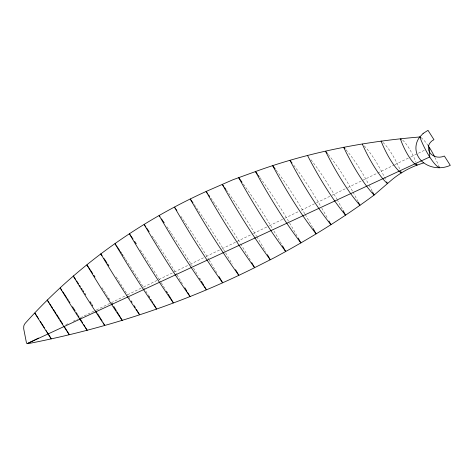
<?xml version="1.0" encoding="UTF-8"?>
<svg xmlns="http://www.w3.org/2000/svg" width="474" height="474" viewBox="0 0 474 474"><rect width="100%" height="100%" fill="white"/><g stroke="black" fill="none" stroke-linecap="round" stroke-linejoin="round"><path stroke-width="0.36" stroke-dasharray="2.37 1.78" d="M65.862 324.809L69.186 323.191M73.18 321.254L77.831 318.984M80.491 317.693L93.787 311.217M96.447 309.925L127.032 295.035M127.696 294.709L142.988 287.268M143.652 286.942L158.28 279.826M158.944 279.5L173.573 272.378M174.236 272.058L189.529 264.611M190.192 264.291L203.488 257.815M206.149 256.523L221.441 249.075M222.105 248.755L252.689 233.866M253.353 233.54L268.645 226.098M269.309 225.772L283.938 218.65M284.601 218.33L298.567 211.534M301.227 210.237L315.85 203.115M316.514 202.795L331.142 195.673M331.806 195.347L347.098 187.905M347.762 187.58L394.303 164.928M394.972 164.602L410.259 157.161M410.928 156.835L425.551 149.713M364.216 145.885A47.252 11.18 64.6 0 1 384.141 176.47M384.438 177.063A47.252 11.18 64.6 0 1 386.144 180.653M345.99 149.79A70.128 16.596 64.6 0 1 368.559 184.096M369.187 185.287A70.128 16.596 64.6 0 1 372.291 191.366M421.131 137.715A27.64 6.541 64.6 0 1 427.714 145.026M434.925 157.392A27.64 6.541 64.6 0 1 438.646 165.722M402.675 140.209A21.674 5.131 64.6 0 1 415.982 162.179M382.956 142.449A31.112 7.365 64.6 0 1 399.89 169.408M328.281 154.5A92.193 21.816 64.6 0 1 352.745 191.626M353.065 192.201A92.193 21.816 64.6 0 1 358.101 201.681M310.991 159.744A117.096 27.705 64.6 0 1 336.789 199.015M337.144 199.643A117.096 27.705 64.6 0 1 342.394 209.206M276.146 170.207A168.969 39.982 64.6 0 1 304.889 213.946M305.256 214.574A168.969 39.982 64.6 0 1 312.49 227.295M194.251 204.661A293.916 69.548 64.6 0 1 198.274 210.438M198.677 211.025A293.916 69.548 64.6 0 1 225.221 252.215M225.588 252.826A293.916 69.548 64.6 0 1 232.224 263.953M180.837 216.239A314.084 74.317 64.6 0 1 208.756 259.379M209.123 259.983A314.084 74.317 64.6 0 1 217.157 273.409M166.961 226.833A331.681 78.483 64.6 0 1 170.895 232.657M171.286 233.244A331.681 78.483 64.6 0 1 192.071 265.754M193.511 268.1A331.681 78.483 64.6 0 1 198.173 275.827M152.154 236.117A345.368 81.724 64.6 0 1 155.585 241.23M155.97 241.799A345.368 81.724 64.6 0 1 176.648 274.185M177.033 274.807A345.368 81.724 64.6 0 1 182.389 283.648M140.334 249.881A356.229 84.295 64.6 0 1 160.911 282.113M161.279 282.711A356.229 84.295 64.6 0 1 165.687 289.958M123.862 256.724A361.686 85.587 64.6 0 1 125.403 259.041M125.788 259.622A361.686 85.587 64.6 0 1 148.321 295.183M116.201 276.97A363.866 86.096 64.6 0 1 127.713 295.178M129.153 297.512A363.866 86.096 64.6 0 1 129.876 298.679M101.969 287.665A358.966 84.941 64.6 0 1 107.491 296.351M293.75 165.219A142.413 33.701 64.6 0 1 320.791 206.362M321.816 208.151A142.413 33.701 64.6 0 1 327.261 217.88M260.007 177.643A195.673 46.298 64.6 0 1 288.559 221.257M289.596 223.011A195.673 46.298 64.6 0 1 297.168 236.188M243.381 184.072A221.992 52.531 64.6 0 1 273.22 229.819M273.931 231.022A221.992 52.531 64.6 0 1 281.757 244.513M226.228 189.825A247.327 58.521 64.6 0 1 256.47 236.028M256.837 236.633A247.327 58.521 64.6 0 1 265.57 251.493M210.9 198.156A271.442 64.227 64.6 0 1 240.3 243.221M240.668 243.832A271.442 64.227 64.6 0 1 250.236 260.007"/><path stroke-width="0.71" d="M38.607 338.081L27.302 343.585L429.717 156.977L429.545 147.77M423.851 162.789L415.828 165.586A86.132 74.14 -1.1 0 0 404.488 171.037L400.939 173.176A86.132 74.14 -1.1 0 0 391.08 180.458L374.371 194.873C342.755 218.336 309.137 238.985 274.482 257.631L254.621 267.674C183.183 303.354 106.626 328.47 28.268 343.614A1.778 1.529 -1.1 0 1 26.503 343.123L23.7 328.772L23.771 326.189A8.668 7.466 -1.1 0 1 25.555 322.918C75.698 266.927 138.106 222.294 206.48 191.306L233.001 179.723L256.653 171.138C309.095 152.184 364.31 141.513 419.828 136.974A27.64 6.541 64.6 0 1 420.675 137.413M428.075 145.554A27.64 6.541 64.6 0 1 434.64 156.823M438.912 166.41A27.64 6.541 64.6 0 1 439.434 167.778A27.64 6.541 64.6 0 1 419.828 136.974M401.46 139.368A21.674 5.131 64.6 0 0 400.429 138.989A21.674 5.131 64.6 0 0 417.067 165.124A21.674 5.131 64.6 0 0 416.658 163.957M381.967 141.637A31.112 7.365 64.6 0 0 381.037 141.009A31.112 7.365 64.6 0 0 401.354 172.921A31.112 7.365 64.6 0 0 400.643 171.173M362.332 144.102A47.252 11.18 64.6 0 0 387.513 183.663A47.252 11.18 64.6 0 0 386.701 181.856M345.031 148.712A70.128 16.596 64.6 0 0 343.62 147.201A70.128 16.596 64.6 0 0 374.099 195.069A70.128 16.596 64.6 0 0 372.594 191.982M327.362 153.398A92.193 21.816 64.6 0 0 325.555 151.301A92.193 21.816 64.6 0 0 359.938 205.313A92.193 21.816 64.6 0 0 358.409 202.279M343.087 210.503A117.096 27.705 64.6 0 1 345.487 215.089A117.096 27.705 64.6 0 1 307.507 155.431M275.258 169.028A168.969 39.982 64.6 0 0 272.615 165.586A168.969 39.982 64.6 0 0 316.063 233.836A168.969 39.982 64.6 0 0 313.142 228.474M193.048 202.955A293.916 69.548 64.6 0 0 190.246 199.033A293.916 69.548 64.6 0 0 238.825 275.347A293.916 69.548 64.6 0 0 235.531 269.617M175.267 208.276A314.084 74.317 64.6 0 0 174.473 207.162A314.084 74.317 64.6 0 0 222.614 282.777A314.084 74.317 64.6 0 0 218.976 276.514M176.061 209.395A314.084 74.317 64.6 0 1 176.855 210.521M159.916 216.659A331.681 78.483 64.6 0 0 159.14 215.557A331.681 78.483 64.6 0 0 206.391 289.786A331.681 78.483 64.6 0 0 204.608 286.717M161.48 218.887A331.681 78.483 64.6 0 1 162.653 220.57M163.044 221.133A331.681 78.483 64.6 0 1 164.217 222.833M199.607 278.226A331.681 78.483 64.6 0 1 200.318 279.429M201.397 281.242A331.681 78.483 64.6 0 1 202.469 283.061M202.825 283.671A331.681 78.483 64.6 0 1 203.897 285.496M145.862 226.951A345.368 81.724 64.6 0 0 144.179 224.54A345.368 81.724 64.6 0 0 190.021 296.546A345.368 81.724 64.6 0 0 187.597 292.411M146.703 228.16A345.368 81.724 64.6 0 1 147.971 229.991M148.35 230.542A345.368 81.724 64.6 0 1 149.109 231.65M184.819 287.718A345.368 81.724 64.6 0 1 186.904 291.232M133.022 239.044A356.229 84.295 64.6 0 0 129.378 233.771A356.229 84.295 64.6 0 0 173.377 302.886A356.229 84.295 64.6 0 0 169.722 296.694M134.646 241.42A356.229 84.295 64.6 0 1 136.269 243.814M166.421 291.172A356.229 84.295 64.6 0 1 167.518 293.009M168.252 294.236A356.229 84.295 64.6 0 1 169.354 296.078M116.189 245.396A361.686 85.587 64.6 0 0 115.04 243.731A361.686 85.587 64.6 0 0 156.639 309.072A361.686 85.587 64.6 0 0 153.523 303.822M116.954 246.51A361.686 85.587 64.6 0 1 118.103 248.186M118.488 248.749A361.686 85.587 64.6 0 1 119.638 250.444M120.402 251.576A361.686 85.587 64.6 0 1 121.557 253.282M122.322 254.425A361.686 85.587 64.6 0 1 123.092 255.575M148.67 295.752A361.686 85.587 64.6 0 1 149.707 297.471M150.75 299.195A361.686 85.587 64.6 0 1 151.443 300.35M152.136 301.505A361.686 85.587 64.6 0 1 152.829 302.661M101.999 255.593A363.866 86.096 64.6 0 0 100.79 253.833A363.866 86.096 64.6 0 0 139.569 314.742A363.866 86.096 64.6 0 0 136.34 309.332M104.007 258.543A363.866 86.096 64.6 0 1 106.828 262.72M107.634 263.929A363.866 86.096 64.6 0 1 108.842 265.742M131.31 301.026A363.866 86.096 64.6 0 1 132.033 302.205M134.189 305.754A363.866 86.096 64.6 0 1 135.262 307.543M89.841 269.25A358.966 84.941 64.6 0 0 86.914 264.936A358.966 84.941 64.6 0 0 122.215 320.383A358.966 84.941 64.6 0 0 117.066 311.833M90.208 269.789A358.966 84.941 64.6 0 1 92.774 273.622M93.876 275.276A358.966 84.941 64.6 0 1 94.978 276.94M108.599 298.11A358.966 84.941 64.6 0 1 109.334 299.29M111.911 303.431A358.966 84.941 64.6 0 1 112.652 304.622M113.754 306.417A358.966 84.941 64.6 0 1 116.331 310.624M75.502 279.287A351.281 83.122 64.6 0 0 73.263 275.969A351.281 83.122 64.6 0 0 104.724 325.395A351.281 83.122 64.6 0 0 103.225 322.907M76.622 280.958A351.281 83.122 64.6 0 1 78.488 283.76M79.608 285.455A351.281 83.122 64.6 0 1 80.361 286.592M81.481 288.299A351.281 83.122 64.6 0 1 82.233 289.442M82.98 290.592A351.281 83.122 64.6 0 1 83.732 291.741M84.852 293.471A351.281 83.122 64.6 0 1 85.604 294.632M90.101 301.671A351.281 83.122 64.6 0 1 91.227 303.455M91.98 304.646A351.281 83.122 64.6 0 1 92.732 305.837M95.73 310.648A351.281 83.122 64.6 0 1 96.856 312.467M97.608 313.681A351.281 83.122 64.6 0 1 99.481 316.739M99.854 317.349A351.281 83.122 64.6 0 1 102.106 321.046M61.709 290.183A335.053 79.282 64.6 0 0 60.222 287.967A335.053 79.282 64.6 0 0 87.151 330.265A335.053 79.282 64.6 0 0 85.279 327.179M62.829 291.86A335.053 79.282 64.6 0 1 64.322 294.111M64.695 294.674A335.053 79.282 64.6 0 1 66.561 297.512M67.308 298.656A335.053 79.282 64.6 0 1 68.434 300.374M69.18 301.523A335.053 79.282 64.6 0 1 69.927 302.679M72.552 306.755A335.053 79.282 64.6 0 1 73.298 307.928M73.671 308.515A335.053 79.282 64.6 0 1 75.17 310.879M76.296 312.656A335.053 79.282 64.6 0 1 77.416 314.446M78.169 315.643A335.053 79.282 64.6 0 1 78.915 316.839M79.662 318.042A335.053 79.282 64.6 0 1 82.66 322.895M83.78 324.726A335.053 79.282 64.6 0 1 84.905 326.562M49.035 302.762A322.747 76.367 64.6 0 0 47.204 300.001A322.747 76.367 64.6 0 0 69.281 334.68A322.747 76.367 64.6 0 0 67.438 331.664M49.77 303.87A322.747 76.367 64.6 0 1 50.505 304.983M50.872 305.54A322.747 76.367 64.6 0 1 52.715 308.349M53.449 309.481A322.747 76.367 64.6 0 1 56.021 313.468M56.761 314.618A322.747 76.367 64.6 0 1 59.339 318.658M60.074 319.826A322.747 76.367 64.6 0 1 62.651 323.932M64.126 326.296A322.747 76.367 64.6 0 1 67.071 331.065M37.576 317.236A314.25 74.359 64.6 0 0 34.851 313.083A314.25 74.359 64.6 0 0 51.245 338.833A314.25 74.359 64.6 0 0 47.145 332.215M37.92 317.764A314.25 74.359 64.6 0 1 38.601 318.812M40.308 321.449A314.25 74.359 64.6 0 1 44.408 327.872M46.12 330.579A314.25 74.359 64.6 0 1 46.802 331.67M292.091 163.062A142.413 33.701 64.6 0 0 290.023 160.455A142.413 33.701 64.6 0 0 330.947 224.741A142.413 33.701 64.6 0 0 328.944 220.979M207.701 193.67A271.442 64.227 64.6 0 0 206.107 191.472A271.442 64.227 64.6 0 0 254.621 267.674A271.442 64.227 64.6 0 0 251.7 262.549M208.501 194.784A271.442 64.227 64.6 0 1 209.704 196.461M257.524 174.284A195.673 46.298 64.6 0 0 255.468 171.558A195.673 46.298 64.6 0 0 300.913 242.949A195.673 46.298 64.6 0 0 298.193 238.019M258.354 175.392A195.673 46.298 64.6 0 1 259.177 176.512M242.096 182.294A221.992 52.531 64.6 0 0 238.677 177.661A221.992 52.531 64.6 0 0 285.638 251.433A221.992 52.531 64.6 0 0 282.468 245.763M223.864 186.549A247.327 58.521 64.6 0 0 222.288 184.404A247.327 58.521 64.6 0 0 270.263 259.764A247.327 58.521 64.6 0 0 267.377 254.657M224.652 187.633A247.327 58.521 64.6 0 1 225.837 189.274M423.11 133.449L419.306 137.537A23.244 20.009 -1.1 0 0 422.334 161.747C429.959 168.3 441.235 169.485 450.3 165.355L444.357 156.023A10.855 9.344 -1.1 0 1 429.628 152.373A10.855 9.344 -1.1 0 1 433.953 139.676L428.01 130.344L423.11 133.449"/></g></svg>
